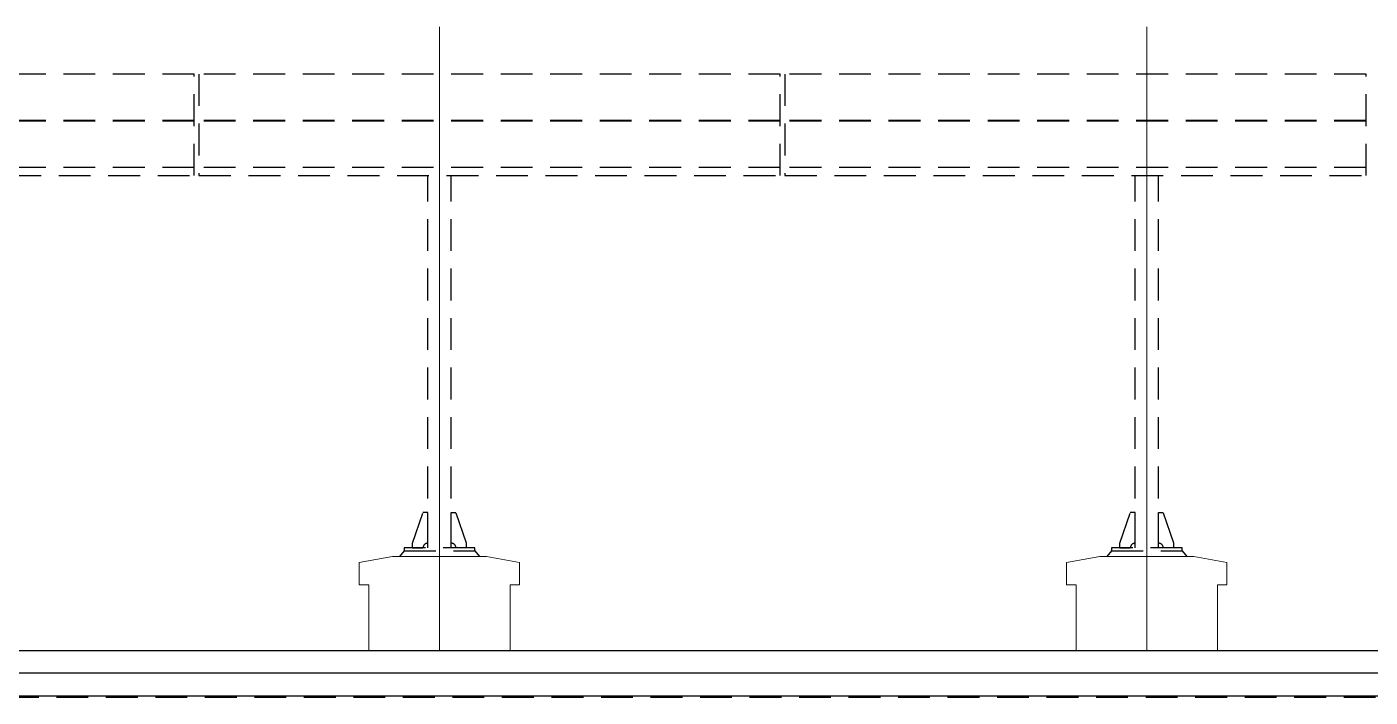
# Model space of a CAD drawing. Header units: millimetres. Extents: x 17311 to 801382, y -242618 to -104888.
# Drawn here: x 144395 to 150092, y -211805 to -208962 of the extents above; entities that cross this region are included whole.
import ezdxf

# ---------------------------------------------------------------- set-up
doc = ezdxf.new("R2010")
doc.units = ezdxf.units.MM
doc.header["$LTSCALE"] = 250
doc.linetypes.add('HID', pattern=[2.8, 1.8, -1])
doc.layers.add('A-ELE-9', color=9, linetype='Continuous', lineweight=5)
doc.layers.add('CEN', color=1, linetype='Continuous', lineweight=9)
for name, color, linetype in [('A-FIN', 6, 'Continuous'), ('A-FIN-8', 8, 'Continuous'), ('A-HAT-WIREMESH', 9, 'g_mesh'), ('A-WP', 1, 'HID'), ('S-ELE-5', 8, 'Continuous'), ('태양광 모듈', 5, 'Continuous')]:
    doc.layers.add(name, color=color, linetype=linetype)
doc.styles.add('Gdim', font='')
doc.styles.get('Gdim').set_extended_font_data('Dotum')
doc.linetypes.add('g_mesh', pattern='A,10,-0.8,["X",Gdim,S=0.6,R=0,X=-0.15,Y=-0.3],-0.8', length=11.6)

# ---------------------------------------------------------------- blocks, each defined once
blk = doc.blocks.new('A$C4d6b0558')
at = {"layer": 'A-ELE-9', "linetype": 'Continuous', "ltscale": 0.3, "elevation": 0}
for points in [[(19400, -750), (19400, -470), (19360, -470), (19360, -375.7), (19500, -350), (19900, -350), (20040, -375.7), (20040, -470), (20000, -470), (20000, -750)], [(22400, -750), (22400, -470), (22360, -470), (22360, -375.7), (22500, -350), (22900, -350), (23040, -375.7), (23040, -470), (23000, -470), (23000, -750)]]:
    blk.add_lwpolyline(points, dxfattribs=at)
at = {"layer": 'CEN'}
for p, q in [((19700, 1896.4), (19700, -750)), ((22700, 1896.4), (22700, -750))]:
    blk.add_line(p, q, dxfattribs=at)
at = {"layer": 'S-ELE-5', "linetype": 'HID', "ltscale": 0.3}
for p, q in [((19650, -314), (19650, 1265.5)), ((19750, -314), (19750, 1265.5)), ((22650, -314), (22650, 1265.5)), ((22750, -314), (22750, 1265.5)), ((19585.5, -294), (19630, -164)), ((19650, -164), (19630, -164)), ((19650, -294), (19650, -164)), ((19750, -294), (19750, -164)), ((19750, -164), (19770, -164)), ((19814.5, -294), (19770, -164)), ((22585.5, -294), (22630, -164)), ((22650, -164), (22630, -164)), ((22650, -294), (22650, -164)), ((22750, -294), (22750, -164)), ((22750, -164), (22770, -164)), ((22814.5, -294), (22770, -164)), ((19550, -326), (19530, -350)), ((19585.5, -314), (19585.5, -294)), ((19585.5, -314), (19630, -314)), ((19814.5, -314), (19770, -314)), ((19814.5, -314), (19814.5, -294)), ((19850, -326), (19870, -350)), ((22550, -326), (22530, -350)), ((22585.5, -314), (22585.5, -294)), ((22585.5, -314), (22630, -314)), ((22814.5, -314), (22770, -314)), ((22814.5, -314), (22814.5, -294)), ((22850, -326), (22870, -350))]:
    blk.add_line(p, q, dxfattribs=at)
at = {"layer": 'S-ELE-5', "linetype": 'HID', "ltscale": 0.3, "elevation": 0}
for points in [[(19550, -314), (19550, -326), (19850, -326), (19850, -314)], [(22550, -314), (22550, -326), (22850, -326), (22850, -314)]]:
    blk.add_lwpolyline(points, close=True, dxfattribs=at)
at = {"layer": 'S-ELE-5', "linetype": 'HID', "ltscale": 0.3}
for centre, start, end in [((19650, -314), 90, 180), ((19750, -314), 0, 90), ((22650, -314), 90, 180), ((22750, -314), 0, 90)]:
    blk.add_arc(centre, 20, start, end, dxfattribs=at)
at = {"layer": '태양광 모듈', "linetype": 'HID', "ltscale": 0.3}
for p, q in [((18660, 1499.5), (16195, 1499.5)), ((18660, 1496.9), (16195, 1496.9)), ((21145, 1499.5), (18680, 1499.5)), ((21145, 1496.9), (18680, 1496.9)), ((23630, 1499.5), (21165, 1499.5)), ((23630, 1496.9), (21165, 1496.9)), ((18660, 1300), (16195, 1300)), ((21145, 1300), (18680, 1300)), ((23630, 1300), (21165, 1300))]:
    blk.add_line(p, q, dxfattribs=at)
at = {"layer": '태양광 모듈', "linetype": 'HID', "ltscale": 0.3, "elevation": 0}
for points in [[(16195, 1696.4), (16195, 1265.5), (18660, 1265.5), (18660, 1696.4)], [(18680, 1696.4), (18680, 1265.5), (21145, 1265.5), (21145, 1696.4)], [(21165, 1696.4), (21165, 1265.5), (23630, 1265.5), (23630, 1696.4)]]:
    blk.add_lwpolyline(points, close=True, dxfattribs=at)

msp = doc.modelspace()

# ---------------------------------------------------------------- linework, layer by layer
at = {"layer": 'A-FIN'}
msp.add_line((153827.3, -211608.4), (126963.3, -211608.4), dxfattribs=at)
at = {"layer": 'A-FIN-8'}
msp.add_line((126463.5, -211800.4), (154327, -211800.4), dxfattribs=at)
at = {"layer": 'A-HAT-WIREMESH', "ltscale": 0.6}
msp.add_line((154337.3, -211704.4), (126453.3, -211704.4), dxfattribs=at)
at = {"layer": 'A-WP', "ltscale": 0.3}
msp.add_line((126460.4, -211805.4), (154330.1, -211805.4), dxfattribs=at)

# ---------------------------------------------------------------- block references
at = {"layer": '태양광 모듈'}
msp.add_blockref('A$C4d6b0558', (126445.3, -210858.4), dxfattribs=at)

doc.saveas('drawing.dxf')
